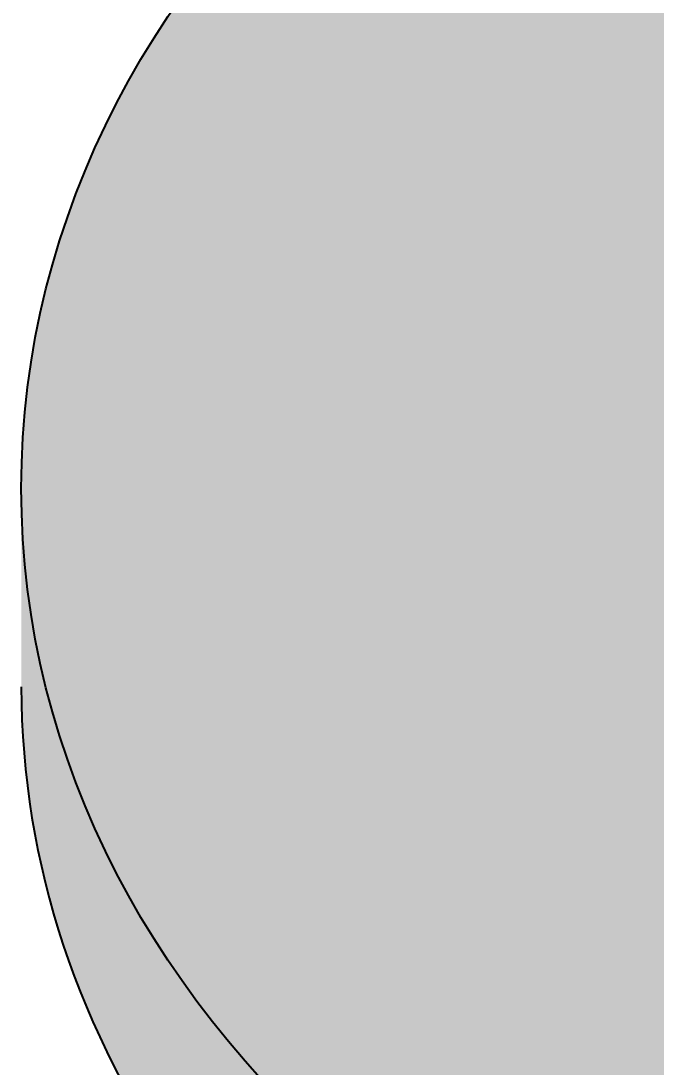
# Model space of a CAD drawing. Extents: x 88833 to 97610, y 5963373 to 5974710.
# Drawn here: x 95480.5 to 95487.04, y 5964374.79 to 5964385.57 of the extents above; entities that cross this region are included whole.
import ezdxf
from ezdxf.enums import TextEntityAlignment as Align

# ---------------------------------------------------------------- set-up
doc = ezdxf.new("R2010")
doc.units = 0
doc.header["$LTSCALE"] = 5
doc.layers.add('P-CROSSINGS', color=250, linetype='Continuous')
doc.styles.add('Crossing', font='ARIALN.TTF', dxfattribs={"height": 10})

# ---------------------------------------------------------------- blocks, each defined once
blk = doc.blocks.new('xing2')
h = blk.add_hatch(color=50)
h.dxf.hatch_style = 1
edge = h.paths.add_edge_path()
edge.add_ellipse((0, 0), major_axis=(-12.5, 0), ratio=0.816297, start_angle=0, end_angle=360)
h = blk.add_hatch(color=250)
h.dxf.hatch_style = 1
edge = h.paths.add_edge_path()
edge.add_ellipse((0, -2.047), major_axis=(-12.5, 0), ratio=0.816297, start_angle=0, end_angle=180)
edge.add_line((12.5, -2.047), (12.5, 0))
edge.add_ellipse((0, 0), major_axis=(-12.5, 0), ratio=0.816297, start_angle=0, end_angle=180, ccw=False)
edge.add_line((-12.5, 0), (-12.5, -2.047))
at = {"color": 250}
blk.add_ellipse((0, 0), major_axis=(-12.5, 0), ratio=0.816297, dxfattribs=at)
blk.add_ellipse((0, -2.047), major_axis=(-12.5, 0), ratio=0.816297, start_param=0, end_param=3.141593, dxfattribs=at)
at = {"color": 250, "style": 'Crossing'}
blk.add_attdef('CROSSING', text='', height=9, dxfattribs=at).set_placement((0.089, 0.02), align=Align.MIDDLE_CENTER)
at = {"color": 250, "style": 'Crossing', "flags": 1}
for tag, p in [('OWNER', (0.089, -12.492)), ('DESCRIPTION', (0.089, -25.77)), ('LOCATION', (0.089, -39.303)), ('DWG_REF', (0.089, -52.837))]:
    blk.add_attdef(tag, text='', height=9, dxfattribs=at).set_placement(p, align=Align.MIDDLE_CENTER)

msp = doc.modelspace()

# ---------------------------------------------------------------- block references
at = {"layer": 'P-CROSSINGS', "xscale": 0.9992045070000001, "yscale": 0.9992045070000001, "zscale": 0.9992045070000001}
msp.add_blockref('xing2', (95492.996, 5964380.756), dxfattribs=at).add_auto_attribs({'CROSSING': 'X90'})

doc.saveas('drawing.dxf')
